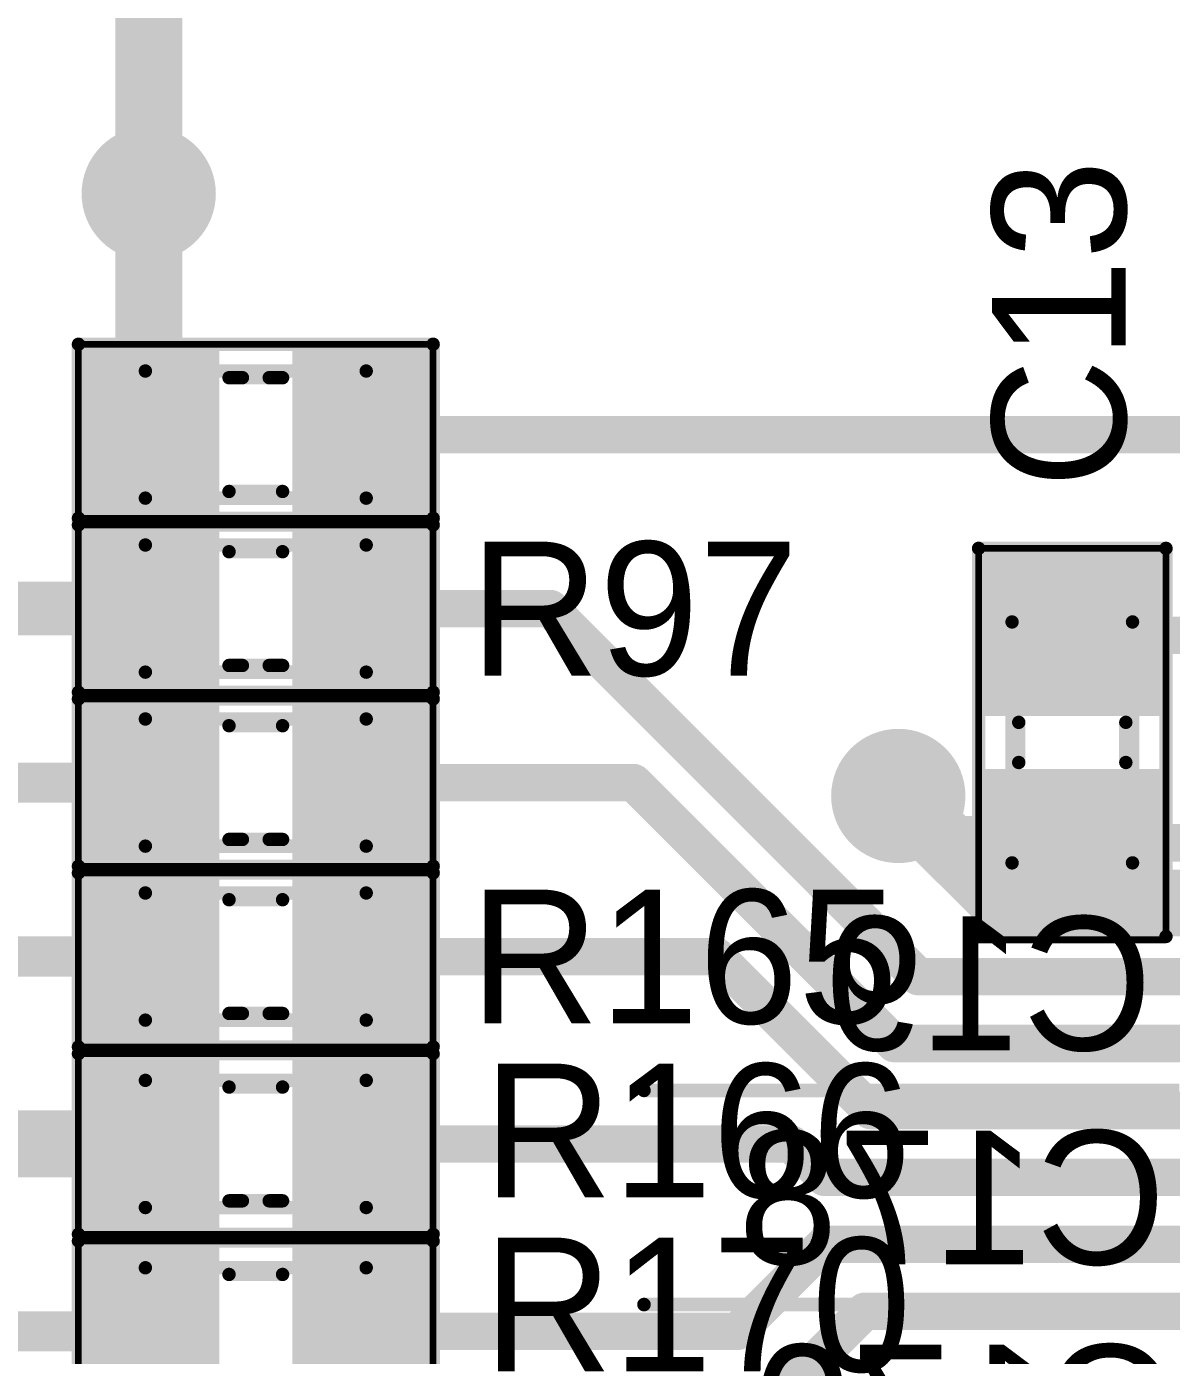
# Model space of a CAD drawing. Header units: millimetres. Extents: x 29 to 180, y 30 to 200.
# Drawn here: x 75.29 to 83.84, y 150.62 to 160.55 of the extents above; entities that cross this region are included whole.
import ezdxf

# ---------------------------------------------------------------- set-up
doc = ezdxf.new("R2010")
doc.units = ezdxf.units.MM
for name, color, linetype in [('BottomLayer', 5, 'Continuous'), ('BottomOverlay', 54, 'Continuous'), ('BottomSolder', 6, 'Continuous'), ('Mechanical13', 56, 'Continuous'), ('Mechanical15', 56, 'Continuous'), ('MultiLayer', 9, 'Continuous'), ('TopLayer', 1, 'Continuous'), ('TopOverlay', 2, 'Continuous'), ('TopPaste', 8, 'Continuous'), ('TopSolder', 216, 'Continuous'), ('ViaHoleLayer', 16, 'Continuous')]:
    doc.layers.add(name, color=color, linetype=linetype)

# ---------------------------------------------------------------- blocks, each defined once
blk = doc.blocks.new('SMD_C_0603_133')
at = {"layer": 'Mechanical13', "const_width": 0.1}
for points in [[(-0.9, 0.45), (-0.9, -0.45)], [(-0.9, 0.45), (0.9, 0.45)], [(0.9, 0.45), (0.9, -0.45)], [(-0.9, -0.45), (0.9, -0.45)]]:
    blk.add_lwpolyline(points, dxfattribs=at)
at = {"layer": 'Mechanical13', "const_width": 0.05}
for points in [[(-0.925, 0.45, 1), (-0.875, 0.45, 1)], [(-0.925, 0.45, 1), (-0.875, 0.45, 1)], [(0.875, 0.45, 1), (0.925, 0.45, 1)], [(0.875, 0.45, 1), (0.925, 0.45, 1)], [(-0.925, -0.45, 1), (-0.875, -0.45, 1)], [(-0.925, -0.45, 1), (-0.875, -0.45, 1)], [(0.875, -0.45, 1), (0.925, -0.45, 1)], [(0.875, -0.45, 1), (0.925, -0.45, 1)]]:
    blk.add_lwpolyline(points, format="xyb", close=True, dxfattribs=at)
at = {"layer": 'Mechanical15', "const_width": 0.05}
for points in [[(-1.475, 0.7), (-1.475, -0.7)], [(-1.475, 0.7), (1.45, 0.7)], [(1.45, 0.7), (1.45, -0.7)], [(-1.475, -0.7), (1.45, -0.7)]]:
    blk.add_lwpolyline(points, dxfattribs=at)
at = {"layer": 'Mechanical15', "const_width": 0.025}
for points in [[(-1.4875, 0.7, 1), (-1.4625, 0.7, 1)], [(-1.4875, 0.7, 1), (-1.4625, 0.7, 1)], [(1.4375, 0.7, 1), (1.4625, 0.7, 1)], [(1.4375, 0.7, 1), (1.4625, 0.7, 1)], [(-1.4875, -0.7, 1), (-1.4625, -0.7, 1)], [(-1.4875, -0.7, 1), (-1.4625, -0.7, 1)], [(1.4375, -0.7, 1), (1.4625, -0.7, 1)], [(1.4375, -0.7, 1), (1.4625, -0.7, 1)]]:
    blk.add_lwpolyline(points, format="xyb", close=True, dxfattribs=at)
at = {"layer": 'TopLayer'}
for points in [[(-0.3, -0.55), (-0.3, 0.55), (-1.3, -0.55), (-1.3, 0.55)], [(1.3, -0.55), (1.3, 0.55), (0.3, -0.55), (0.3, 0.55)]]:
    blk.add_solid(points, dxfattribs=at)
at = {"layer": 'TopOverlay', "const_width": 0.1}
for points in [[(-1.45, 0.7), (-1.45, -0.7)], [(-1.45, 0.7), (1.45, 0.7)], [(1.45, 0.7), (1.45, -0.7)], [(-0.15, 0.4), (0.15, 0.4)], [(-0.15, -0.4), (0.15, -0.4)], [(-1.45, -0.7), (1.45, -0.7)]]:
    blk.add_lwpolyline(points, dxfattribs=at)
at = {"layer": 'TopOverlay', "const_width": 0.05}
for points in [[(-1.475, 0.7, 1), (-1.425, 0.7, 1)], [(-1.475, 0.7, 1), (-1.425, 0.7, 1)], [(1.425, 0.7, 1), (1.475, 0.7, 1)], [(1.425, 0.7, 1), (1.475, 0.7, 1)], [(-0.175, 0.4, 1), (-0.125, 0.4, 1)], [(0.125, 0.4, 1), (0.175, 0.4, 1)], [(-0.175, -0.4, 1), (-0.125, -0.4, 1)], [(0.125, -0.4, 1), (0.175, -0.4, 1)], [(-1.475, -0.7, 1), (-1.425, -0.7, 1)], [(-1.475, -0.7, 1), (-1.425, -0.7, 1)], [(1.425, -0.7, 1), (1.475, -0.7, 1)], [(1.425, -0.7, 1), (1.475, -0.7, 1)]]:
    blk.add_lwpolyline(points, format="xyb", close=True, dxfattribs=at)
at = {"layer": 'TopPaste'}
for points in [[(-0.3, -0.55), (-0.3, 0.55), (-1.3, -0.55), (-1.3, 0.55)], [(1.3, -0.55), (1.3, 0.55), (0.3, -0.55), (0.3, 0.55)]]:
    blk.add_solid(points, dxfattribs=at)
at = {"layer": 'TopSolder'}
for points in [[(-0.1984, -0.6516), (-0.1984, 0.6516), (-1.4016, -0.6516), (-1.4016, 0.6516)], [(1.4016, -0.6516), (1.4016, 0.6516), (0.1984, -0.6516), (0.1984, 0.6516)]]:
    blk.add_solid(points, dxfattribs=at)
blk = doc.blocks.new('SMD_R_0603_163')
at = {"layer": 'Mechanical13', "const_width": 0.1}
for points in [[(-0.825, 0.475), (-0.825, -0.475)], [(0.825, 0.475), (-0.825, 0.475)], [(0.825, 0.475), (0.825, -0.475)], [(0.825, -0.475), (-0.825, -0.475)]]:
    blk.add_lwpolyline(points, dxfattribs=at)
at = {"layer": 'Mechanical13', "const_width": 0.05}
for points in [[(-0.85, 0.475, 1), (-0.8, 0.475, 1)], [(-0.85, 0.475, 1), (-0.8, 0.475, 1)], [(0.8, 0.475, 1), (0.85, 0.475, 1)], [(0.8, 0.475, 1), (0.85, 0.475, 1)], [(-0.85, -0.475, 1), (-0.8, -0.475, 1)], [(-0.85, -0.475, 1), (-0.8, -0.475, 1)], [(0.8, -0.475, 1), (0.85, -0.475, 1)], [(0.8, -0.475, 1), (0.85, -0.475, 1)]]:
    blk.add_lwpolyline(points, format="xyb", close=True, dxfattribs=at)
at = {"layer": 'Mechanical15', "const_width": 0.05}
for points in [[(-1.325, 0.675), (-1.325, -0.675)], [(1.325, 0.675), (-1.325, 0.675)], [(1.325, 0.675), (1.325, -0.675)], [(1.325, -0.675), (-1.325, -0.675)]]:
    blk.add_lwpolyline(points, dxfattribs=at)
at = {"layer": 'Mechanical15', "const_width": 0.025}
for points in [[(-1.3375, 0.675, 1), (-1.3125, 0.675, 1)], [(-1.3375, 0.675, 1), (-1.3125, 0.675, 1)], [(1.3125, 0.675, 1), (1.3375, 0.675, 1)], [(1.3125, 0.675, 1), (1.3375, 0.675, 1)], [(-1.3375, -0.675, 1), (-1.3125, -0.675, 1)], [(-1.3375, -0.675, 1), (-1.3125, -0.675, 1)], [(1.3125, -0.675, 1), (1.3375, -0.675, 1)], [(1.3125, -0.675, 1), (1.3375, -0.675, 1)]]:
    blk.add_lwpolyline(points, format="xyb", close=True, dxfattribs=at)
at = {"layer": 'TopLayer'}
for points in [[(-0.375, -0.525), (-0.375, 0.525), (-1.175, -0.525), (-1.175, 0.525)], [(1.175, -0.525), (1.175, 0.525), (0.375, -0.525), (0.375, 0.525)]]:
    blk.add_solid(points, dxfattribs=at)
at = {"layer": 'TopOverlay', "const_width": 0.1}
for points in [[(1.325, 0.675), (-1.325, 0.675)], [(-1.325, 0.675), (-1.325, -0.675)], [(1.325, 0.675), (1.325, -0.675)], [(-0.1, 0.425), (-0.2, 0.425)], [(0.1, 0.425), (-0.1, 0.425)], [(0.2, 0.425), (0.1, 0.425)], [(0.2, -0.425), (-0.2, -0.425)], [(1.325, -0.675), (-1.325, -0.675)]]:
    blk.add_lwpolyline(points, dxfattribs=at)
at = {"layer": 'TopOverlay', "const_width": 0.05}
for points in [[(-1.35, 0.675, 1), (-1.3, 0.675, 1)], [(-1.35, 0.675, 1), (-1.3, 0.675, 1)], [(1.3, 0.675, 1), (1.35, 0.675, 1)], [(1.3, 0.675, 1), (1.35, 0.675, 1)], [(-0.225, 0.425, 1), (-0.175, 0.425, 1)], [(-0.125, 0.425, 1), (-0.075, 0.425, 1)], [(-0.125, 0.425, 1), (-0.075, 0.425, 1)], [(0.075, 0.425, 1), (0.125, 0.425, 1)], [(0.075, 0.425, 1), (0.125, 0.425, 1)], [(0.175, 0.425, 1), (0.225, 0.425, 1)], [(-0.225, -0.425, 1), (-0.175, -0.425, 1)], [(0.175, -0.425, 1), (0.225, -0.425, 1)], [(-1.35, -0.675, 1), (-1.3, -0.675, 1)], [(-1.35, -0.675, 1), (-1.3, -0.675, 1)], [(1.3, -0.675, 1), (1.35, -0.675, 1)], [(1.3, -0.675, 1), (1.35, -0.675, 1)]]:
    blk.add_lwpolyline(points, format="xyb", close=True, dxfattribs=at)
at = {"layer": 'TopPaste'}
for points in [[(-0.375, -0.525), (-0.375, 0.525), (-1.175, -0.525), (-1.175, 0.525)], [(1.175, -0.525), (1.175, 0.525), (0.375, -0.525), (0.375, 0.525)]]:
    blk.add_solid(points, dxfattribs=at)
at = {"layer": 'TopSolder'}
for points in [[(-0.2734, -0.6266), (-0.2734, 0.6266), (-1.2766, -0.6266), (-1.2766, 0.6266)], [(1.2766, -0.6266), (1.2766, 0.6266), (0.2734, -0.6266), (0.2734, 0.6266)]]:
    blk.add_solid(points, dxfattribs=at)
blk = doc.blocks.new('SMD_R_0603_164')
at = {"layer": 'Mechanical13', "const_width": 0.1}
for points in [[(-0.825, 0.475), (-0.825, -0.475)], [(0.825, 0.475), (-0.825, 0.475)], [(0.825, 0.475), (0.825, -0.475)], [(0.825, -0.475), (-0.825, -0.475)]]:
    blk.add_lwpolyline(points, dxfattribs=at)
at = {"layer": 'Mechanical13', "const_width": 0.05}
for points in [[(-0.85, 0.475, 1), (-0.8, 0.475, 1)], [(-0.85, 0.475, 1), (-0.8, 0.475, 1)], [(0.8, 0.475, 1), (0.85, 0.475, 1)], [(0.8, 0.475, 1), (0.85, 0.475, 1)], [(-0.85, -0.475, 1), (-0.8, -0.475, 1)], [(-0.85, -0.475, 1), (-0.8, -0.475, 1)], [(0.8, -0.475, 1), (0.85, -0.475, 1)], [(0.8, -0.475, 1), (0.85, -0.475, 1)]]:
    blk.add_lwpolyline(points, format="xyb", close=True, dxfattribs=at)
at = {"layer": 'Mechanical15', "const_width": 0.05}
for points in [[(-1.325, 0.675), (-1.325, -0.675)], [(1.325, 0.675), (-1.325, 0.675)], [(1.325, 0.675), (1.325, -0.675)], [(1.325, -0.675), (-1.325, -0.675)]]:
    blk.add_lwpolyline(points, dxfattribs=at)
at = {"layer": 'Mechanical15', "const_width": 0.025}
for points in [[(-1.3375, 0.675, 1), (-1.3125, 0.675, 1)], [(-1.3375, 0.675, 1), (-1.3125, 0.675, 1)], [(1.3125, 0.675, 1), (1.3375, 0.675, 1)], [(1.3125, 0.675, 1), (1.3375, 0.675, 1)], [(-1.3375, -0.675, 1), (-1.3125, -0.675, 1)], [(-1.3375, -0.675, 1), (-1.3125, -0.675, 1)], [(1.3125, -0.675, 1), (1.3375, -0.675, 1)], [(1.3125, -0.675, 1), (1.3375, -0.675, 1)]]:
    blk.add_lwpolyline(points, format="xyb", close=True, dxfattribs=at)
at = {"layer": 'TopLayer'}
for points in [[(-0.375, -0.525), (-0.375, 0.525), (-1.175, -0.525), (-1.175, 0.525)], [(1.175, -0.525), (1.175, 0.525), (0.375, -0.525), (0.375, 0.525)]]:
    blk.add_solid(points, dxfattribs=at)
at = {"layer": 'TopOverlay', "const_width": 0.1}
for points in [[(1.325, 0.675), (-1.325, 0.675)], [(-1.325, 0.675), (-1.325, -0.675)], [(1.325, 0.675), (1.325, -0.675)], [(-0.1, 0.425), (-0.2, 0.425)], [(0.1, 0.425), (-0.1, 0.425)], [(0.2, 0.425), (0.1, 0.425)], [(0.2, -0.425), (-0.2, -0.425)], [(1.325, -0.675), (-1.325, -0.675)]]:
    blk.add_lwpolyline(points, dxfattribs=at)
at = {"layer": 'TopOverlay', "const_width": 0.05}
for points in [[(-1.35, 0.675, 1), (-1.3, 0.675, 1)], [(-1.35, 0.675, 1), (-1.3, 0.675, 1)], [(1.3, 0.675, 1), (1.35, 0.675, 1)], [(1.3, 0.675, 1), (1.35, 0.675, 1)], [(-0.225, 0.425, 1), (-0.175, 0.425, 1)], [(-0.125, 0.425, 1), (-0.075, 0.425, 1)], [(-0.125, 0.425, 1), (-0.075, 0.425, 1)], [(0.075, 0.425, 1), (0.125, 0.425, 1)], [(0.075, 0.425, 1), (0.125, 0.425, 1)], [(0.175, 0.425, 1), (0.225, 0.425, 1)], [(-0.225, -0.425, 1), (-0.175, -0.425, 1)], [(0.175, -0.425, 1), (0.225, -0.425, 1)], [(-1.35, -0.675, 1), (-1.3, -0.675, 1)], [(-1.35, -0.675, 1), (-1.3, -0.675, 1)], [(1.3, -0.675, 1), (1.35, -0.675, 1)], [(1.3, -0.675, 1), (1.35, -0.675, 1)]]:
    blk.add_lwpolyline(points, format="xyb", close=True, dxfattribs=at)
at = {"layer": 'TopPaste'}
for points in [[(-0.375, -0.525), (-0.375, 0.525), (-1.175, -0.525), (-1.175, 0.525)], [(1.175, -0.525), (1.175, 0.525), (0.375, -0.525), (0.375, 0.525)]]:
    blk.add_solid(points, dxfattribs=at)
at = {"layer": 'TopSolder'}
for points in [[(-0.2734, -0.6266), (-0.2734, 0.6266), (-1.2766, -0.6266), (-1.2766, 0.6266)], [(1.2766, -0.6266), (1.2766, 0.6266), (0.2734, -0.6266), (0.2734, 0.6266)]]:
    blk.add_solid(points, dxfattribs=at)
blk = doc.blocks.new('SMD_R_0603_165')
at = {"layer": 'Mechanical13', "const_width": 0.1}
for points in [[(-0.825, 0.475), (-0.825, -0.475)], [(0.825, 0.475), (-0.825, 0.475)], [(0.825, 0.475), (0.825, -0.475)], [(0.825, -0.475), (-0.825, -0.475)]]:
    blk.add_lwpolyline(points, dxfattribs=at)
at = {"layer": 'Mechanical13', "const_width": 0.05}
for points in [[(-0.85, 0.475, 1), (-0.8, 0.475, 1)], [(-0.85, 0.475, 1), (-0.8, 0.475, 1)], [(0.8, 0.475, 1), (0.85, 0.475, 1)], [(0.8, 0.475, 1), (0.85, 0.475, 1)], [(-0.85, -0.475, 1), (-0.8, -0.475, 1)], [(-0.85, -0.475, 1), (-0.8, -0.475, 1)], [(0.8, -0.475, 1), (0.85, -0.475, 1)], [(0.8, -0.475, 1), (0.85, -0.475, 1)]]:
    blk.add_lwpolyline(points, format="xyb", close=True, dxfattribs=at)
at = {"layer": 'Mechanical15', "const_width": 0.05}
for points in [[(-1.325, 0.675), (-1.325, -0.675)], [(1.325, 0.675), (-1.325, 0.675)], [(1.325, 0.675), (1.325, -0.675)], [(1.325, -0.675), (-1.325, -0.675)]]:
    blk.add_lwpolyline(points, dxfattribs=at)
at = {"layer": 'Mechanical15', "const_width": 0.025}
for points in [[(-1.3375, 0.675, 1), (-1.3125, 0.675, 1)], [(-1.3375, 0.675, 1), (-1.3125, 0.675, 1)], [(1.3125, 0.675, 1), (1.3375, 0.675, 1)], [(1.3125, 0.675, 1), (1.3375, 0.675, 1)], [(-1.3375, -0.675, 1), (-1.3125, -0.675, 1)], [(-1.3375, -0.675, 1), (-1.3125, -0.675, 1)], [(1.3125, -0.675, 1), (1.3375, -0.675, 1)], [(1.3125, -0.675, 1), (1.3375, -0.675, 1)]]:
    blk.add_lwpolyline(points, format="xyb", close=True, dxfattribs=at)
at = {"layer": 'TopLayer'}
for points in [[(-0.375, -0.525), (-0.375, 0.525), (-1.175, -0.525), (-1.175, 0.525)], [(1.175, -0.525), (1.175, 0.525), (0.375, -0.525), (0.375, 0.525)]]:
    blk.add_solid(points, dxfattribs=at)
at = {"layer": 'TopOverlay', "const_width": 0.1}
for points in [[(1.325, 0.675), (-1.325, 0.675)], [(-1.325, 0.675), (-1.325, -0.675)], [(1.325, 0.675), (1.325, -0.675)], [(-0.1, 0.425), (-0.2, 0.425)], [(0.1, 0.425), (-0.1, 0.425)], [(0.2, 0.425), (0.1, 0.425)], [(0.2, -0.425), (-0.2, -0.425)], [(1.325, -0.675), (-1.325, -0.675)]]:
    blk.add_lwpolyline(points, dxfattribs=at)
at = {"layer": 'TopOverlay', "const_width": 0.05}
for points in [[(-1.35, 0.675, 1), (-1.3, 0.675, 1)], [(-1.35, 0.675, 1), (-1.3, 0.675, 1)], [(1.3, 0.675, 1), (1.35, 0.675, 1)], [(1.3, 0.675, 1), (1.35, 0.675, 1)], [(-0.225, 0.425, 1), (-0.175, 0.425, 1)], [(-0.125, 0.425, 1), (-0.075, 0.425, 1)], [(-0.125, 0.425, 1), (-0.075, 0.425, 1)], [(0.075, 0.425, 1), (0.125, 0.425, 1)], [(0.075, 0.425, 1), (0.125, 0.425, 1)], [(0.175, 0.425, 1), (0.225, 0.425, 1)], [(-0.225, -0.425, 1), (-0.175, -0.425, 1)], [(0.175, -0.425, 1), (0.225, -0.425, 1)], [(-1.35, -0.675, 1), (-1.3, -0.675, 1)], [(-1.35, -0.675, 1), (-1.3, -0.675, 1)], [(1.3, -0.675, 1), (1.35, -0.675, 1)], [(1.3, -0.675, 1), (1.35, -0.675, 1)]]:
    blk.add_lwpolyline(points, format="xyb", close=True, dxfattribs=at)
at = {"layer": 'TopPaste'}
for points in [[(-0.375, -0.525), (-0.375, 0.525), (-1.175, -0.525), (-1.175, 0.525)], [(1.175, -0.525), (1.175, 0.525), (0.375, -0.525), (0.375, 0.525)]]:
    blk.add_solid(points, dxfattribs=at)
at = {"layer": 'TopSolder'}
for points in [[(-0.2734, -0.6266), (-0.2734, 0.6266), (-1.2766, -0.6266), (-1.2766, 0.6266)], [(1.2766, -0.6266), (1.2766, 0.6266), (0.2734, -0.6266), (0.2734, 0.6266)]]:
    blk.add_solid(points, dxfattribs=at)
blk = doc.blocks.new('SMD_R_0603_166')
at = {"layer": 'Mechanical13', "const_width": 0.1}
for points in [[(-0.825, 0.475), (-0.825, -0.475)], [(0.825, 0.475), (-0.825, 0.475)], [(0.825, 0.475), (0.825, -0.475)], [(0.825, -0.475), (-0.825, -0.475)]]:
    blk.add_lwpolyline(points, dxfattribs=at)
at = {"layer": 'Mechanical13', "const_width": 0.05}
for points in [[(-0.85, 0.475, 1), (-0.8, 0.475, 1)], [(-0.85, 0.475, 1), (-0.8, 0.475, 1)], [(0.8, 0.475, 1), (0.85, 0.475, 1)], [(0.8, 0.475, 1), (0.85, 0.475, 1)], [(-0.85, -0.475, 1), (-0.8, -0.475, 1)], [(-0.85, -0.475, 1), (-0.8, -0.475, 1)], [(0.8, -0.475, 1), (0.85, -0.475, 1)], [(0.8, -0.475, 1), (0.85, -0.475, 1)]]:
    blk.add_lwpolyline(points, format="xyb", close=True, dxfattribs=at)
at = {"layer": 'Mechanical15', "const_width": 0.05}
for points in [[(-1.325, 0.675), (-1.325, -0.675)], [(1.325, 0.675), (-1.325, 0.675)], [(1.325, 0.675), (1.325, -0.675)], [(1.325, -0.675), (-1.325, -0.675)]]:
    blk.add_lwpolyline(points, dxfattribs=at)
at = {"layer": 'Mechanical15', "const_width": 0.025}
for points in [[(-1.3375, 0.675, 1), (-1.3125, 0.675, 1)], [(-1.3375, 0.675, 1), (-1.3125, 0.675, 1)], [(1.3125, 0.675, 1), (1.3375, 0.675, 1)], [(1.3125, 0.675, 1), (1.3375, 0.675, 1)], [(-1.3375, -0.675, 1), (-1.3125, -0.675, 1)], [(-1.3375, -0.675, 1), (-1.3125, -0.675, 1)], [(1.3125, -0.675, 1), (1.3375, -0.675, 1)], [(1.3125, -0.675, 1), (1.3375, -0.675, 1)]]:
    blk.add_lwpolyline(points, format="xyb", close=True, dxfattribs=at)
at = {"layer": 'TopLayer'}
for points in [[(-0.375, -0.525), (-0.375, 0.525), (-1.175, -0.525), (-1.175, 0.525)], [(1.175, -0.525), (1.175, 0.525), (0.375, -0.525), (0.375, 0.525)]]:
    blk.add_solid(points, dxfattribs=at)
at = {"layer": 'TopOverlay', "const_width": 0.1}
for points in [[(1.325, 0.675), (-1.325, 0.675)], [(-1.325, 0.675), (-1.325, -0.675)], [(1.325, 0.675), (1.325, -0.675)], [(-0.1, 0.425), (-0.2, 0.425)], [(0.1, 0.425), (-0.1, 0.425)], [(0.2, 0.425), (0.1, 0.425)], [(0.2, -0.425), (-0.2, -0.425)], [(1.325, -0.675), (-1.325, -0.675)]]:
    blk.add_lwpolyline(points, dxfattribs=at)
at = {"layer": 'TopOverlay', "const_width": 0.05}
for points in [[(-1.35, 0.675, 1), (-1.3, 0.675, 1)], [(-1.35, 0.675, 1), (-1.3, 0.675, 1)], [(1.3, 0.675, 1), (1.35, 0.675, 1)], [(1.3, 0.675, 1), (1.35, 0.675, 1)], [(-0.225, 0.425, 1), (-0.175, 0.425, 1)], [(-0.125, 0.425, 1), (-0.075, 0.425, 1)], [(-0.125, 0.425, 1), (-0.075, 0.425, 1)], [(0.075, 0.425, 1), (0.125, 0.425, 1)], [(0.075, 0.425, 1), (0.125, 0.425, 1)], [(0.175, 0.425, 1), (0.225, 0.425, 1)], [(-0.225, -0.425, 1), (-0.175, -0.425, 1)], [(0.175, -0.425, 1), (0.225, -0.425, 1)], [(-1.35, -0.675, 1), (-1.3, -0.675, 1)], [(-1.35, -0.675, 1), (-1.3, -0.675, 1)], [(1.3, -0.675, 1), (1.35, -0.675, 1)], [(1.3, -0.675, 1), (1.35, -0.675, 1)]]:
    blk.add_lwpolyline(points, format="xyb", close=True, dxfattribs=at)
at = {"layer": 'TopPaste'}
for points in [[(-0.375, -0.525), (-0.375, 0.525), (-1.175, -0.525), (-1.175, 0.525)], [(1.175, -0.525), (1.175, 0.525), (0.375, -0.525), (0.375, 0.525)]]:
    blk.add_solid(points, dxfattribs=at)
at = {"layer": 'TopSolder'}
for points in [[(-0.2734, -0.6266), (-0.2734, 0.6266), (-1.2766, -0.6266), (-1.2766, 0.6266)], [(1.2766, -0.6266), (1.2766, 0.6266), (0.2734, -0.6266), (0.2734, 0.6266)]]:
    blk.add_solid(points, dxfattribs=at)
blk = doc.blocks.new('SMD_R_0603_187')
at = {"layer": 'Mechanical13', "const_width": 0.1}
for points in [[(-0.825, 0.475), (-0.825, -0.475)], [(0.825, 0.475), (-0.825, 0.475)], [(0.825, 0.475), (0.825, -0.475)], [(0.825, -0.475), (-0.825, -0.475)]]:
    blk.add_lwpolyline(points, dxfattribs=at)
at = {"layer": 'Mechanical13', "const_width": 0.05}
for points in [[(-0.85, 0.475, 1), (-0.8, 0.475, 1)], [(-0.85, 0.475, 1), (-0.8, 0.475, 1)], [(0.8, 0.475, 1), (0.85, 0.475, 1)], [(0.8, 0.475, 1), (0.85, 0.475, 1)], [(-0.85, -0.475, 1), (-0.8, -0.475, 1)], [(-0.85, -0.475, 1), (-0.8, -0.475, 1)], [(0.8, -0.475, 1), (0.85, -0.475, 1)], [(0.8, -0.475, 1), (0.85, -0.475, 1)]]:
    blk.add_lwpolyline(points, format="xyb", close=True, dxfattribs=at)
at = {"layer": 'Mechanical15', "const_width": 0.05}
for points in [[(-1.325, 0.675), (-1.325, -0.675)], [(1.325, 0.675), (-1.325, 0.675)], [(1.325, 0.675), (1.325, -0.675)], [(1.325, -0.675), (-1.325, -0.675)]]:
    blk.add_lwpolyline(points, dxfattribs=at)
at = {"layer": 'Mechanical15', "const_width": 0.025}
for points in [[(-1.3375, 0.675, 1), (-1.3125, 0.675, 1)], [(-1.3375, 0.675, 1), (-1.3125, 0.675, 1)], [(1.3125, 0.675, 1), (1.3375, 0.675, 1)], [(1.3125, 0.675, 1), (1.3375, 0.675, 1)], [(-1.3375, -0.675, 1), (-1.3125, -0.675, 1)], [(-1.3375, -0.675, 1), (-1.3125, -0.675, 1)], [(1.3125, -0.675, 1), (1.3375, -0.675, 1)], [(1.3125, -0.675, 1), (1.3375, -0.675, 1)]]:
    blk.add_lwpolyline(points, format="xyb", close=True, dxfattribs=at)
at = {"layer": 'TopLayer'}
for points in [[(-0.375, -0.525), (-0.375, 0.525), (-1.175, -0.525), (-1.175, 0.525)], [(1.175, -0.525), (1.175, 0.525), (0.375, -0.525), (0.375, 0.525)]]:
    blk.add_solid(points, dxfattribs=at)
at = {"layer": 'TopOverlay', "const_width": 0.1}
for points in [[(1.325, 0.675), (-1.325, 0.675)], [(-1.325, 0.675), (-1.325, -0.675)], [(1.325, 0.675), (1.325, -0.675)], [(-0.1, 0.425), (-0.2, 0.425)], [(0.1, 0.425), (-0.1, 0.425)], [(0.2, 0.425), (0.1, 0.425)], [(0.2, -0.425), (-0.2, -0.425)], [(1.325, -0.675), (-1.325, -0.675)]]:
    blk.add_lwpolyline(points, dxfattribs=at)
at = {"layer": 'TopOverlay', "const_width": 0.05}
for points in [[(-1.35, 0.675, 1), (-1.3, 0.675, 1)], [(-1.35, 0.675, 1), (-1.3, 0.675, 1)], [(1.3, 0.675, 1), (1.35, 0.675, 1)], [(1.3, 0.675, 1), (1.35, 0.675, 1)], [(-0.225, 0.425, 1), (-0.175, 0.425, 1)], [(-0.125, 0.425, 1), (-0.075, 0.425, 1)], [(-0.125, 0.425, 1), (-0.075, 0.425, 1)], [(0.075, 0.425, 1), (0.125, 0.425, 1)], [(0.075, 0.425, 1), (0.125, 0.425, 1)], [(0.175, 0.425, 1), (0.225, 0.425, 1)], [(-0.225, -0.425, 1), (-0.175, -0.425, 1)], [(0.175, -0.425, 1), (0.225, -0.425, 1)], [(-1.35, -0.675, 1), (-1.3, -0.675, 1)], [(-1.35, -0.675, 1), (-1.3, -0.675, 1)], [(1.3, -0.675, 1), (1.35, -0.675, 1)], [(1.3, -0.675, 1), (1.35, -0.675, 1)]]:
    blk.add_lwpolyline(points, format="xyb", close=True, dxfattribs=at)
at = {"layer": 'TopPaste'}
for points in [[(-0.375, -0.525), (-0.375, 0.525), (-1.175, -0.525), (-1.175, 0.525)], [(1.175, -0.525), (1.175, 0.525), (0.375, -0.525), (0.375, 0.525)]]:
    blk.add_solid(points, dxfattribs=at)
at = {"layer": 'TopSolder'}
for points in [[(-0.2734, -0.6266), (-0.2734, 0.6266), (-1.2766, -0.6266), (-1.2766, 0.6266)], [(1.2766, -0.6266), (1.2766, 0.6266), (0.2734, -0.6266), (0.2734, 0.6266)]]:
    blk.add_solid(points, dxfattribs=at)
blk = doc.blocks.new('SMD_R_0603_522')
at = {"layer": 'Mechanical13', "const_width": 0.1}
for points in [[(-0.825, -0.475), (-0.825, 0.475)], [(-0.825, 0.475), (0.825, 0.475)], [(0.825, -0.475), (0.825, 0.475)], [(-0.825, -0.475), (0.825, -0.475)]]:
    blk.add_lwpolyline(points, dxfattribs=at)
at = {"layer": 'Mechanical13', "const_width": 0.05}
for points in [[(-0.85, 0.475, 1), (-0.8, 0.475, 1)], [(-0.85, 0.475, 1), (-0.8, 0.475, 1)], [(0.8, 0.475, 1), (0.85, 0.475, 1)], [(0.8, 0.475, 1), (0.85, 0.475, 1)], [(-0.85, -0.475, 1), (-0.8, -0.475, 1)], [(-0.85, -0.475, 1), (-0.8, -0.475, 1)], [(0.8, -0.475, 1), (0.85, -0.475, 1)], [(0.8, -0.475, 1), (0.85, -0.475, 1)]]:
    blk.add_lwpolyline(points, format="xyb", close=True, dxfattribs=at)
at = {"layer": 'Mechanical15', "const_width": 0.05}
for points in [[(-1.325, -0.675), (-1.325, 0.675)], [(-1.325, 0.675), (1.325, 0.675)], [(1.325, -0.675), (1.325, 0.675)], [(-1.325, -0.675), (1.325, -0.675)]]:
    blk.add_lwpolyline(points, dxfattribs=at)
at = {"layer": 'Mechanical15', "const_width": 0.025}
for points in [[(-1.3375, 0.675, 1), (-1.3125, 0.675, 1)], [(-1.3375, 0.675, 1), (-1.3125, 0.675, 1)], [(1.3125, 0.675, 1), (1.3375, 0.675, 1)], [(1.3125, 0.675, 1), (1.3375, 0.675, 1)], [(-1.3375, -0.675, 1), (-1.3125, -0.675, 1)], [(-1.3375, -0.675, 1), (-1.3125, -0.675, 1)], [(1.3125, -0.675, 1), (1.3375, -0.675, 1)], [(1.3125, -0.675, 1), (1.3375, -0.675, 1)]]:
    blk.add_lwpolyline(points, format="xyb", close=True, dxfattribs=at)
at = {"layer": 'TopLayer'}
for points in [[(-0.375, -0.525), (-0.375, 0.525), (-1.175, -0.525), (-1.175, 0.525)], [(1.175, -0.525), (1.175, 0.525), (0.375, -0.525), (0.375, 0.525)]]:
    blk.add_solid(points, dxfattribs=at)
at = {"layer": 'TopOverlay', "const_width": 0.1}
for points in [[(-1.325, 0.675), (1.325, 0.675)], [(-1.325, -0.675), (-1.325, 0.675)], [(1.325, -0.675), (1.325, 0.675)], [(-0.2, 0.425), (-0.1, 0.425)], [(-0.1, 0.425), (0.1, 0.425)], [(0.1, 0.425), (0.2, 0.425)], [(-0.2, -0.425), (0.2, -0.425)], [(-1.325, -0.675), (1.325, -0.675)]]:
    blk.add_lwpolyline(points, dxfattribs=at)
at = {"layer": 'TopOverlay', "const_width": 0.05}
for points in [[(-1.35, 0.675, 1), (-1.3, 0.675, 1)], [(-1.35, 0.675, 1), (-1.3, 0.675, 1)], [(1.3, 0.675, 1), (1.35, 0.675, 1)], [(1.3, 0.675, 1), (1.35, 0.675, 1)], [(-0.225, 0.425, 1), (-0.175, 0.425, 1)], [(-0.125, 0.425, 1), (-0.075, 0.425, 1)], [(-0.125, 0.425, 1), (-0.075, 0.425, 1)], [(0.075, 0.425, 1), (0.125, 0.425, 1)], [(0.075, 0.425, 1), (0.125, 0.425, 1)], [(0.175, 0.425, 1), (0.225, 0.425, 1)], [(-0.225, -0.425, 1), (-0.175, -0.425, 1)], [(0.175, -0.425, 1), (0.225, -0.425, 1)], [(-1.35, -0.675, 1), (-1.3, -0.675, 1)], [(-1.35, -0.675, 1), (-1.3, -0.675, 1)], [(1.3, -0.675, 1), (1.35, -0.675, 1)], [(1.3, -0.675, 1), (1.35, -0.675, 1)]]:
    blk.add_lwpolyline(points, format="xyb", close=True, dxfattribs=at)
at = {"layer": 'TopPaste'}
for points in [[(-0.375, -0.525), (-0.375, 0.525), (-1.175, -0.525), (-1.175, 0.525)], [(1.175, -0.525), (1.175, 0.525), (0.375, -0.525), (0.375, 0.525)]]:
    blk.add_solid(points, dxfattribs=at)
at = {"layer": 'TopSolder'}
for points in [[(-0.2734, -0.6266), (-0.2734, 0.6266), (-1.2766, -0.6266), (-1.2766, 0.6266)], [(1.2766, -0.6266), (1.2766, 0.6266), (0.2734, -0.6266), (0.2734, 0.6266)]]:
    blk.add_solid(points, dxfattribs=at)

msp = doc.modelspace()

# ---------------------------------------------------------------- linework, layer by layer
at = {"layer": 'BottomLayer', "const_width": 0.5}
for points in [[(76.2, 159.3), (76.2, 166.1)], [(81.8, 154.8), (82.6, 154)], [(82.6, 154), (85.1, 154)]]:
    msp.add_lwpolyline(points, dxfattribs=at)
at = {"layer": 'BottomLayer'}
for points, const_width in [([(76, 159.3, 1), (76.4, 159.3, 1)], 0.4), ([(76.075, 159.3, 1), (76.325, 159.3, 1)], 0.25), ([(81.6, 154.8, 1), (82, 154.8, 1)], 0.4), ([(81.675, 154.8, 1), (81.925, 154.8, 1)], 0.25), ([(82.475, 154, 1), (82.725, 154, 1)], 0.25), ([(82.475, 154, 1), (82.725, 154, 1)], 0.25)]:
    msp.add_lwpolyline(points, format="xyb", close=True, dxfattribs=dict(at, const_width=const_width))
at = {"layer": 'BottomOverlay', "const_width": 0.1016}
for points in [[(79.9, 152.6), (83.9, 152.6)], [(79.9, 151), (84, 151)]]:
    msp.add_lwpolyline(points, dxfattribs=at)
at = {"layer": 'BottomOverlay', "const_width": 0.0508}
for points in [[(79.8746, 152.6, 1), (79.9254, 152.6, 1)], [(79.8746, 151, 1), (79.9254, 151, 1)]]:
    msp.add_lwpolyline(points, format="xyb", close=True, dxfattribs=at)
at = {"layer": 'BottomSolder', "const_width": 0.5016}
for points in [[(75.9492, 159.3, 1), (76.4508, 159.3, 1)], [(81.5492, 154.8, 1), (82.0508, 154.8, 1)]]:
    msp.add_lwpolyline(points, format="xyb", close=True, dxfattribs=at)
at = {"layer": 'MultiLayer', "const_width": 0.4}
for points in [[(76, 159.3, 1), (76.4, 159.3, 1)], [(81.6, 154.8, 1), (82, 154.8, 1)]]:
    msp.add_lwpolyline(points, format="xyb", close=True, dxfattribs=at)
at = {"layer": 'TopLayer'}
for points, const_width in [([(76, 159.3, 1), (76.4, 159.3, 1)], 0.4), ([(76.075, 159.3, 1), (76.325, 159.3, 1)], 0.25), ([(76.075, 157.525, 1), (76.325, 157.525, 1)], 0.25), ([(76.075, 157.525, 1), (76.325, 157.525, 1)], 0.25), ([(76.1, 157.5, 1), (76.35, 157.5, 1)], 0.25), ([(77.705, 157.5, 1), (77.845, 157.5, 1)], 0.14), ([(76.125, 156.2, 1), (76.325, 156.2, 1)], 0.2), ([(77.705, 156.2, 1), (77.845, 156.2, 1)], 0.14), ([(79.13, 156.2, 1), (79.27, 156.2, 1)], 0.14), ([(79.13, 156.2, 1), (79.27, 156.2, 1)], 0.14), ([(83.13, 156, 1), (83.27, 156, 1)], 0.14), ([(81.6, 154.8, 1), (82, 154.8, 1)], 0.4), ([(76.15, 154.9, 1), (76.3, 154.9, 1)], 0.15), ([(77.705, 154.9, 1), (77.845, 154.9, 1)], 0.14), ([(79.7512, 154.9, 1), (79.8912, 154.9, 1)], 0.14), ([(79.7512, 154.9, 1), (79.8912, 154.9, 1)], 0.14), ([(81.675, 154.8, 1), (81.925, 154.8, 1)], 0.25), ([(82.075, 154.4, 1), (82.325, 154.4, 1)], 0.25), ([(82.075, 154.4, 1), (82.325, 154.4, 1)], 0.25), ([(82.975, 154.4, 1), (83.225, 154.4, 1)], 0.25), ([(83.075, 154.45, 1), (83.225, 154.45, 1)], 0.15), ([(83.08, 154.45, 1), (83.22, 154.45, 1)], 0.14), ([(83.025, 154.4, 1), (83.175, 154.4, 1)], 0.15), ([(76.15, 153.6, 1), (76.3, 153.6, 1)], 0.15), ([(77.705, 153.6, 1), (77.845, 153.6, 1)], 0.14), ([(80.3724, 153.6, 1), (80.5124, 153.6, 1)], 0.14), ([(80.3724, 153.6, 1), (80.5124, 153.6, 1)], 0.14), ([(81.88, 153.45, 1), (82.02, 153.45, 1)], 0.14), ([(81.88, 153.45, 1), (82.02, 153.45, 1)], 0.14), ([(81.7012, 152.95, 1), (81.8412, 152.95, 1)], 0.14), ([(81.7012, 152.95, 1), (81.8412, 152.95, 1)], 0.14), ([(81.5224, 152.45, 1), (81.6624, 152.45, 1)], 0.14), ([(81.5224, 152.45, 1), (81.6624, 152.45, 1)], 0.14), ([(76.1, 152.2, 1), (76.35, 152.2, 1)], 0.25), ([(77.705, 152.2, 1), (77.845, 152.2, 1)], 0.14), ([(80.93, 152.2, 1), (81.07, 152.2, 1)], 0.14), ([(80.93, 152.2, 1), (81.07, 152.2, 1)], 0.14), ([(81.18, 151.95, 1), (81.32, 151.95, 1)], 0.14), ([(81.18, 151.95, 1), (81.32, 151.95, 1)], 0.14), ([(81.18, 151.45, 1), (81.32, 151.45, 1)], 0.14), ([(81.18, 151.45, 1), (81.32, 151.45, 1)], 0.14), ([(81.48, 150.95, 1), (81.62, 150.95, 1)], 0.14), ([(81.48, 150.95, 1), (81.62, 150.95, 1)], 0.14), ([(76.15, 150.8, 1), (76.3, 150.8, 1)], 0.15), ([(77.705, 150.8, 1), (77.845, 150.8, 1)], 0.14), ([(80.53, 150.8, 1), (80.67, 150.8, 1)], 0.14), ([(80.53, 150.8, 1), (80.67, 150.8, 1)], 0.14)]:
    msp.add_lwpolyline(points, format="xyb", close=True, dxfattribs=dict(at, const_width=const_width))
for points, const_width in [([(76.2, 157.525), (76.2, 159.3)], 0.5), ([(76.2, 157.525), (76.225, 157.5)], 0.5), ([(77.775, 157.5), (84, 157.5)], 0.28), ([(73.9, 156.2), (76.225, 156.2)], 0.4), ([(77.775, 156.2), (79.2, 156.2)], 0.28), ([(79.2, 156.2), (81.95, 153.45)], 0.28), ([(83.2, 156), (84, 156)], 0.28), ([(55.7, 154.9), (76.225, 154.9)], 0.3), ([(77.775, 154.9), (79.8212, 154.9)], 0.28), ([(79.8212, 154.9), (81.7712, 152.95)], 0.28), ([(81.8, 154.8), (82.2, 154.4)], 0.5), ([(82.2, 154.4), (83.1, 154.4)], 0.5), ([(83.1, 154.4), (83.15, 154.45)], 0.3), ([(83.15, 154.45), (85.25, 154.45)], 0.28), ([(56.1, 153.6), (76.225, 153.6)], 0.3), ([(77.775, 153.6), (80.4424, 153.6)], 0.28), ([(80.4424, 153.6), (81.5924, 152.45)], 0.28), ([(81.95, 153.45), (87.35, 153.45)], 0.28), ([(81.7712, 152.95), (85.25, 152.95)], 0.28), ([(81.5924, 152.45), (85.25, 152.45)], 0.28), ([(55.4, 152.2), (76.225, 152.2)], 0.5), ([(77.775, 152.2), (81, 152.2)], 0.28), ([(81, 152.2), (81.25, 151.95)], 0.28), ([(81.25, 151.95), (85.25, 151.95)], 0.28), ([(80.6, 150.8), (81.25, 151.45)], 0.28), ([(81.25, 151.45), (85.25, 151.45)], 0.28), ([(80.1, 149.5), (81.55, 150.95)], 0.28), ([(81.55, 150.95), (85.25, 150.95)], 0.28), ([(67.5, 150.8), (76.225, 150.8)], 0.3), ([(77.775, 150.8), (80.6, 150.8)], 0.28)]:
    msp.add_lwpolyline(points, dxfattribs=dict(at, const_width=const_width))
at = {"layer": 'TopSolder', "const_width": 0.5016}
for points in [[(75.9492, 159.3, 1), (76.4508, 159.3, 1)], [(81.5492, 154.8, 1), (82.0508, 154.8, 1)]]:
    msp.add_lwpolyline(points, format="xyb", close=True, dxfattribs=at)
at = {"layer": 'ViaHoleLayer', "const_width": 0.25}
for points in [[(76.075, 159.3, 1), (76.325, 159.3, 1)], [(81.675, 154.8, 1), (81.925, 154.8, 1)]]:
    msp.add_lwpolyline(points, format="xyb", close=True, dxfattribs=at)

# ---------------------------------------------------------------- block references
for name, p, rotation in [('SMD_R_0603_522', (77, 157.5), 360), ('SMD_R_0603_187', (77, 156.2), 180), ('SMD_C_0603_133', (83.1, 155.2), 90), ('SMD_R_0603_164', (77, 154.9), 180), ('SMD_R_0603_165', (77, 153.6), 180), ('SMD_R_0603_166', (77, 152.2), 180), ('SMD_R_0603_163', (77, 150.8), 180)]:
    msp.add_blockref(name, p, dxfattribs=dict(rotation=rotation))

# ---------------------------------------------------------------- texts
at = {"layer": 'BottomOverlay', "text_generation_flag": 2}
for s, p in [('C19', (83.7, 152.9)), ('C178', (83.8, 151.3)), ('C179', (83.9, 149.7))]:
    msp.add_text(s, height=1, dxfattribs=at).set_placement(p)
at = {"layer": 'TopOverlay'}
msp.add_text('C13', height=1, rotation=90, dxfattribs=at).set_placement((83.5, 157.1))
for s, p in [('R97', (78.6, 155.7)), ('R165', (78.6, 153.1)), ('R166', (78.7, 151.8)), ('R170', (78.7, 150.5))]:
    msp.add_text(s, height=1, dxfattribs=at).set_placement(p)

doc.saveas('drawing.dxf')
